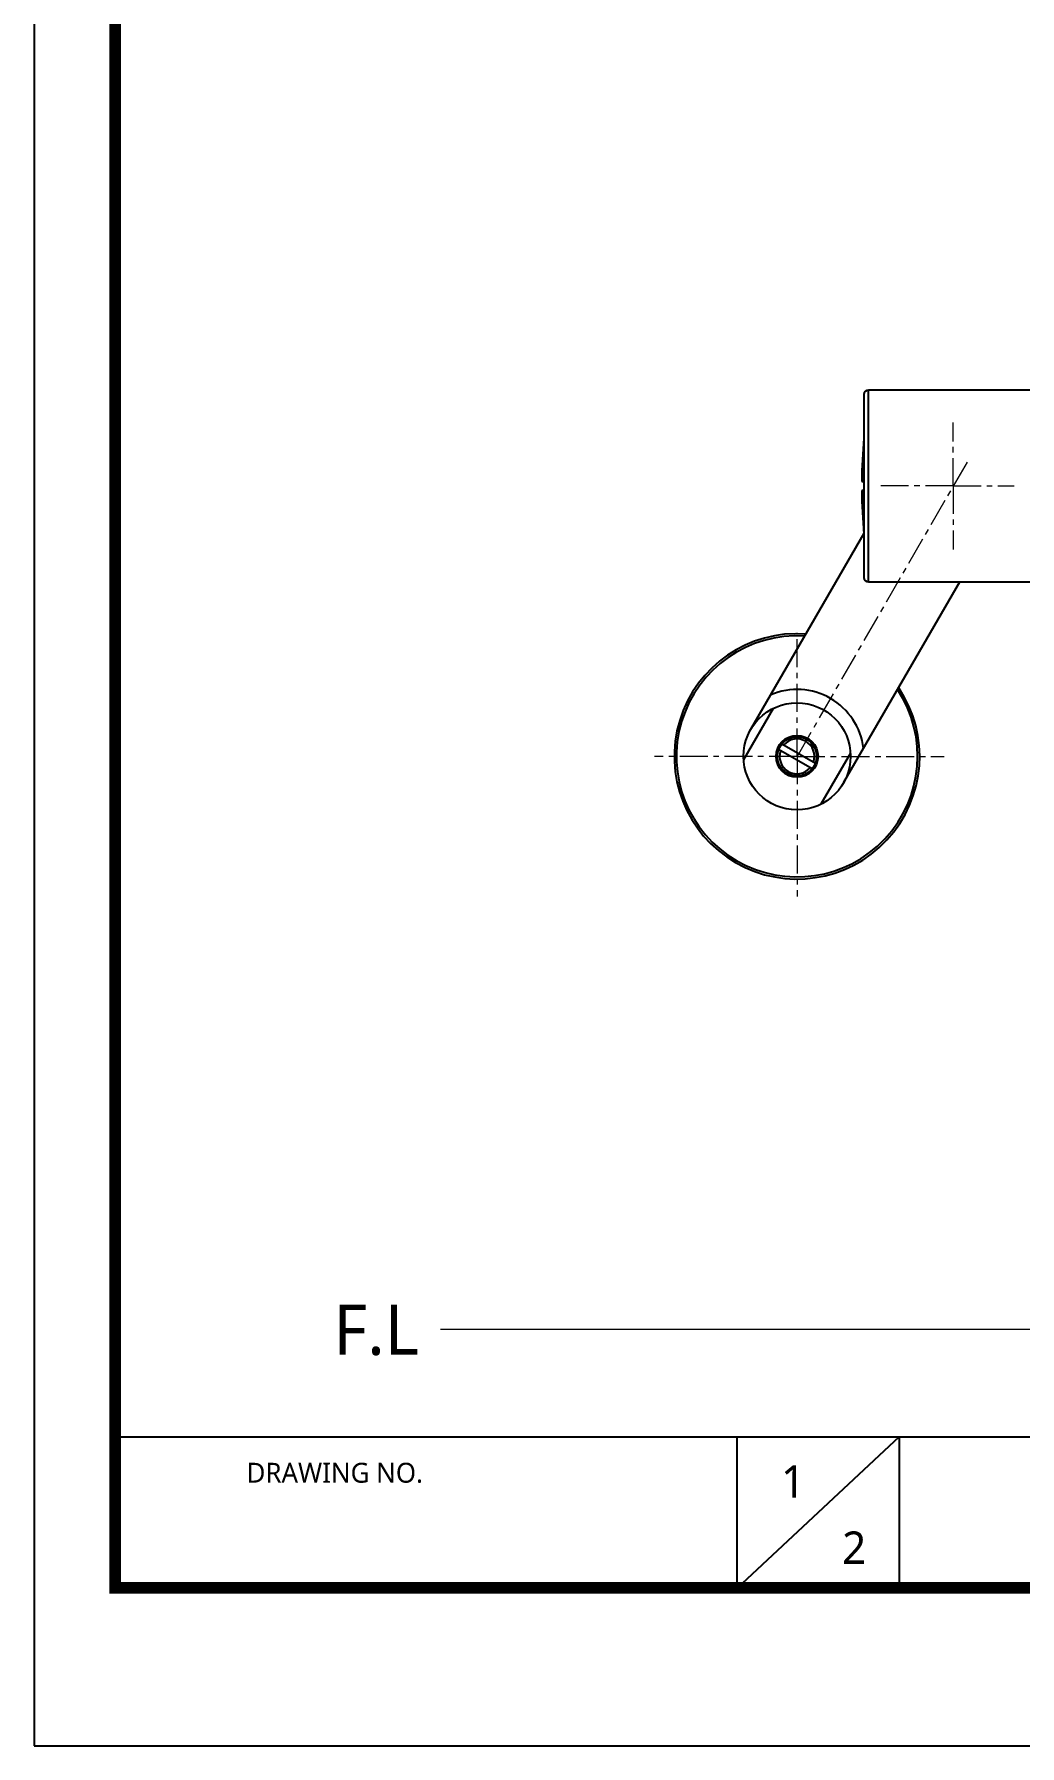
# Model space of a CAD drawing. Extents: x 0 to 1128, y 0 to 827.
# Drawn here: x 0 to 220.8, y 0 to 383.8 of the extents above; entities that cross this region are included whole.
import ezdxf

# ---------------------------------------------------------------- set-up
doc = ezdxf.new("R2010")
doc.units = 0
doc.header["$LTSCALE"] = 10
doc.header["$MEASUREMENT"] = 0
doc.linetypes.add('CENTER', pattern=[2, 1.25, -0.25, 0.25, -0.25])
doc.linetypes.add('CENTER2', pattern=[28.575, 19.05, -3.175, 3.175, -3.175])
doc.layers.get('0').update_dxf_attribs({"linetype": 'CONTINUOUS'})
doc.layers.add('Cneter', color=1, linetype='CENTER2', lineweight=13)
doc.layers.add('치수선', color=7, linetype='CONTINUOUS', lineweight=20)
doc.styles.add('Daelim Dimension', font='')
doc.styles.get('Daelim Dimension').set_extended_font_data('NanumGothic')

msp = doc.modelspace()

# ---------------------------------------------------------------- linework, layer by layer
at = {"color": 9, "linetype": 'Continuous'}
msp.add_line((186.9, 260.96), (186.9, 303.96), dxfattribs=at)
at = {"color": 7, "linetype": 'Continuous'}
for p, q in [((230.66, 303.96), (186.9, 303.96)), ((185.9, 302.96), (185.9, 261.96)), ((185.4, 283.46), (185.9, 283.46)), ((185.9, 281.46), (185.4, 281.46)), ((185.89, 271.8), (160.51, 227.84)), ((181.4, 216.04), (207.34, 260.96)), ((186.9, 260.96), (244.9, 260.96)), ((165.55, 232.58), (158.92, 221.09)), ((174.28, 219.02), (166.77, 223.36)), ((167.52, 224.66), (175.03, 220.32)), ((182.87, 222.58), (176.24, 211.09))]:
    msp.add_line(p, q, dxfattribs=at)
at = {"color": 5}
msp.add_line((18.14, 69.28), (926.74, 69.28), dxfattribs=at)
at = {"color": 5, "ltscale": 40}
for p, q in [((157.42, 69.28), (157.42, 35.27)), ((157.42, 69.28), (157.42, 35.27)), ((193.81, 69.28), (157.42, 35.27)), ((193.81, 69.28), (157.42, 35.27)), ((193.81, 69.28), (193.81, 35.27)), ((193.81, 69.28), (193.81, 35.27))]:
    msp.add_line(p, q, dxfattribs=at)
at = {"ltscale": 0.5}
msp.add_lwpolyline([(0, 0), (1128.4, 0), (1128.4, 826.8), (0, 826.8)], close=True, dxfattribs=at)
at = {"color": 5, "linetype": 'ByBlock', "lineweight": 200, "const_width": 2.6}
msp.add_lwpolyline([(18.14, 35.4), (1110.14, 35.4), (1110.14, 807.6), (18.14, 807.6)], close=True, dxfattribs=at)
at = {"color": 7, "linetype": 'Continuous'}
for radius in [12, 4.7, 4.5, 4.42, 4.4]:
    msp.add_circle((170.9, 221.84), radius, dxfattribs=at)
for centre, radius, start, end in [((186.9, 302.96), 1, 90, 180), ((305.4, 282.46), 120, 174.8545, 179.5225), ((305.4, 282.46), 120, 180.4775, 185.1455), ((186.9, 261.96), 1, 180, 270), ((170.9, 221.84), 27.5, 85.9142, 34.0858)]:
    msp.add_arc(centre, radius, start, end, dxfattribs=at)
at = {"color": 9, "linetype": 'Continuous'}
for radius, start, end in [(27.02, 86.3783, 33.6227), (15, 6.8699, 113.1301), (3.9, 161.0875, 318.9125), (3.9, 341.0875, 138.9125)]:
    msp.add_arc((170.9, 221.84), radius, start, end, dxfattribs=at)
at = {"layer": 'Cneter', "color": 1, "linetype": 'CENTER', "lineweight": 5, "ltscale": 0.5}
for p, q in [((205.9, 282.47), (205.9, 296.68)), ((209, 287.84), (170.9, 221.84)), ((205.9, 282.47), (188.88, 282.47)), ((205.9, 282.47), (205.9, 268.26)), ((205.9, 282.47), (219.57, 282.47)), ((170.9, 221.84), (170.9, 249.57)), ((170.9, 221.84), (138.93, 221.84)), ((170.9, 221.84), (170.9, 190.4)), ((170.9, 221.84), (203.85, 221.84))]:
    msp.add_line(p, q, dxfattribs=at)
at = {"layer": '치수선'}
msp.add_line((806.11, 93.31), (91.03, 93.31), dxfattribs=at)

# ---------------------------------------------------------------- texts
at = {"color": 5, "ltscale": 40, "style": 'Daelim Dimension'}
msp.add_text('DRAWING NO.', height=4.453, dxfattribs=at).set_placement((47.56, 58.99))
at = {"char_height": 7.29, "width": 10.17, "attachment_point": 1, "style": 'Daelim Dimension'}
for s, insert in [('1', (167.32, 62.9)), ('2', (180.99, 48.05))]:
    msp.add_mtext(s, dxfattribs=dict(at, insert=insert))
at = {"layer": '치수선', "insert": (86.21, 98.92), "char_height": 11.25, "attachment_point": 3, "style": 'Daelim Dimension'}
msp.add_mtext_dynamic_manual_height_columns('F.L', width=17.4109, gutter_width=12.5, heights=[0], dxfattribs=at)

doc.saveas('drawing.dxf')
